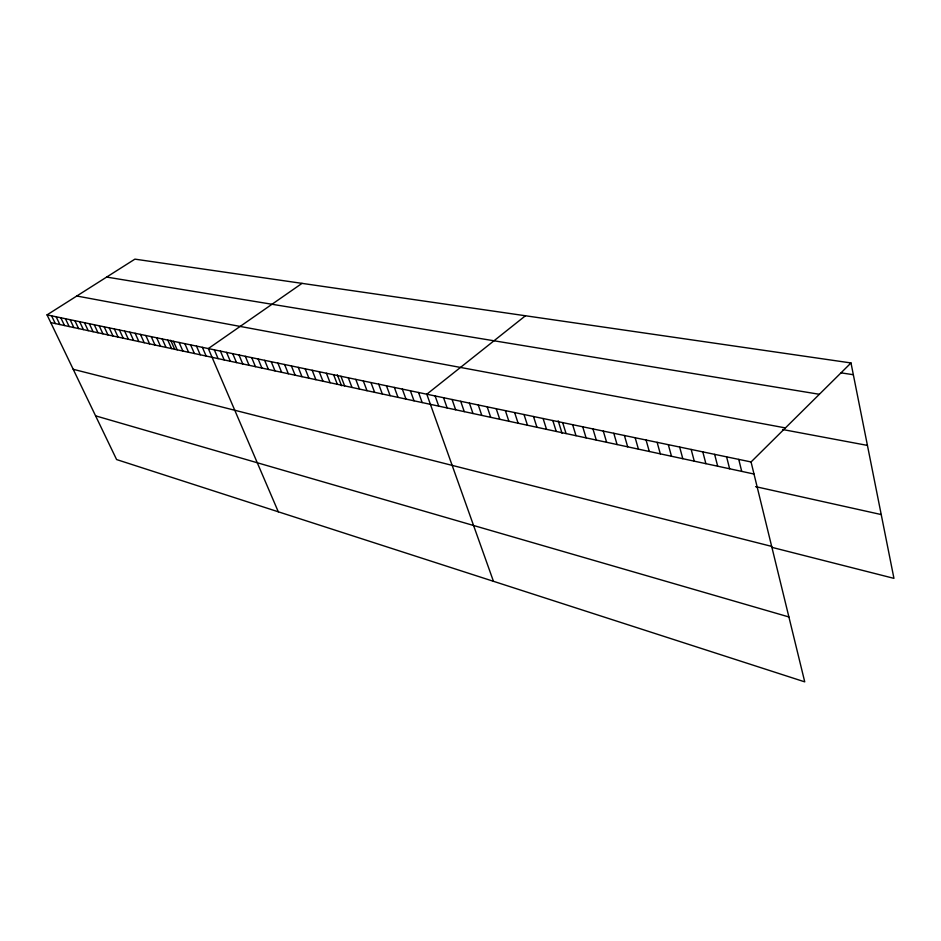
<?xml version="1.0" encoding="UTF-8"?>
<svg xmlns="http://www.w3.org/2000/svg" width="941" height="941" viewBox="0 0 941 941"><rect width="100%" height="100%" fill="white"/><g stroke="black" fill="none" stroke-linecap="round" stroke-linejoin="round"><path stroke-width="1.41" d="M751.059 461.96L804.743 681.86L116.602 459.561L47.05 314.882L751.059 461.96L850.993 362.955L893.95 578.362L771.632 547.286M525.466 315.753L426.802 394.22L493.449 581.303M302.026 283.37L208.326 348.57L278.301 511.798M47.05 314.882L134.916 259.14L850.993 362.955M841.148 372.871L853.346 374.718M106.651 277.066L819.364 394.291M76.786 296.015L785.417 427.92M782.583 429.508L867.437 445.411M50.743 322.575L754 474.029M755.599 486.638L881.223 514.562M73.21 369.295L771.667 546.392M95.594 415.851L788.887 616.955M51.59 315.823L55.296 323.551M56.166 316.788L59.871 324.539M60.789 317.752L64.494 325.527M70.14 319.705L73.857 327.55M65.447 318.728L69.152 326.539M74.88 320.693L78.597 328.574M79.667 321.693L83.384 329.597M89.348 323.716L93.077 331.691M84.49 322.704L88.207 330.644M94.265 324.739L97.982 332.749M99.205 325.774L102.934 333.808M104.204 326.821L107.933 334.89M114.332 328.938L118.06 337.066M109.25 327.868L112.979 335.972M119.46 330.009L123.2 338.172M124.635 331.091L128.376 339.289M129.858 332.185L133.598 340.419M135.128 333.279L138.88 341.548M145.82 335.514L149.572 343.853M140.456 334.396L144.196 342.7M151.242 336.643L154.983 345.018M156.712 337.795L160.452 346.194M162.228 338.948L165.981 347.394M170.697 340.266L174.708 349.37M167.804 340.113L171.556 348.593M173.426 341.289L177.179 349.805M179.108 342.465L182.86 351.028M184.836 343.665L188.588 352.263M190.635 344.876L194.375 353.498M196.469 346.1L200.221 354.757M202.374 347.335L206.126 356.027M214.348 349.829L218.089 358.615M220.417 351.099L224.17 359.921M226.558 352.381L230.298 361.238M232.745 353.675L236.497 362.579M239.002 354.98L242.743 363.92M245.33 356.31L249.071 365.284M251.706 357.639L255.446 366.661M258.152 358.98L261.892 368.049M264.668 360.344L268.397 369.448M271.243 361.72L274.984 370.86M277.901 363.108L281.618 372.295M284.605 364.508L288.334 373.742M291.392 365.931L295.121 375.2M298.25 367.366L301.967 376.671M305.178 368.813L308.895 378.164M312.177 370.272L315.894 379.67M319.258 371.754L322.963 381.199M326.409 373.248L330.103 382.74M333.632 374.753L337.325 384.293M340.936 376.282L344.629 385.857M337.337 374.8L341.571 385.763M348.323 377.823L352.005 387.457M355.78 379.388L359.462 389.056M363.332 380.964L367.002 390.68M370.966 382.552L374.624 392.326M378.67 384.163L382.328 393.985M386.469 385.798L390.127 395.655M394.361 387.445L397.996 397.361M402.336 389.103L405.971 399.078M410.394 390.797L414.028 400.807M418.557 392.491L422.168 402.56M435.13 395.961L438.729 406.124M443.564 397.725L447.14 407.947M452.08 399.502L455.656 409.77M460.702 401.301L464.266 411.629M469.43 403.124L472.982 413.511M478.263 404.971L481.792 415.404M487.191 406.841L490.708 417.322M496.225 408.723L499.742 419.263M505.376 410.641L508.869 421.239M514.633 412.57L518.115 423.227M524.008 414.522L527.466 425.238M533.5 416.51L536.946 427.285M543.098 418.522L546.533 429.343M552.826 420.545L556.237 431.437M558.189 420.827L562.083 433.342M562.659 422.603L566.059 433.554M572.634 424.685L576.01 435.695M582.726 426.791L586.078 437.859M592.948 428.931L596.276 440.059M603.299 431.096L606.616 442.282M613.791 433.283L617.073 444.54M624.412 435.507L627.682 446.822M635.175 437.753L638.41 449.139M646.079 440.035L649.29 451.48M657.124 442.341L660.311 453.856M668.322 444.681L671.486 456.256M679.661 447.046L682.801 458.69M691.165 449.445L694.27 461.161M702.809 451.88L705.891 463.666M714.631 454.35L717.677 466.207M726.605 456.856L729.616 468.771M738.744 459.396L741.72 471.382"/></g></svg>
